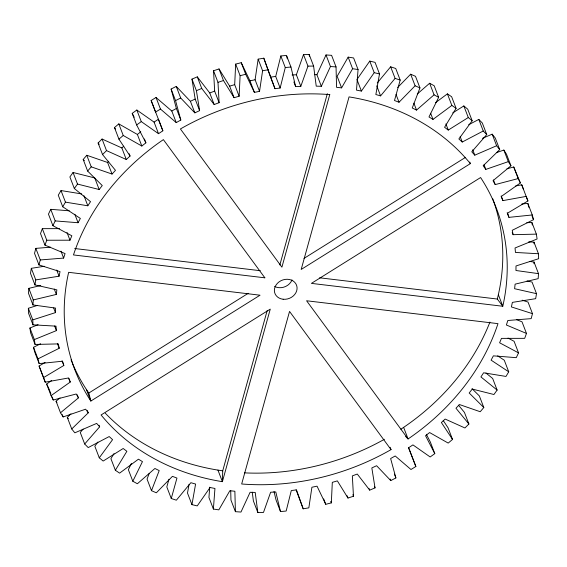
<?xml version="1.0" encoding="UTF-8"?>
<svg xmlns="http://www.w3.org/2000/svg" width="567" height="567" viewBox="0 0 567 567"><rect width="100%" height="100%" fill="white"/><g stroke="black" fill="none" stroke-linecap="round" stroke-linejoin="round"><path stroke-width="0.85" d="M408.573 447.604L415.866 466.506L410.969 469.511L395.206 455.974L390.628 458.54L395.894 477.96L390.755 480.589L376.601 465.72L371.832 467.938L375.035 487.896L369.705 490.136L357.267 474.04L352.341 475.89L353.461 496.231L347.975 498.06L337.358 480.88L332.312 482.347L331.334 502.901L325.742 504.304L317.038 486.167L311.907 487.244L308.845 507.848L303.189 508.812L296.456 489.881L291.296 490.554L286.165 511.037L280.488 511.562L275.796 491.972L270.636 492.241L263.485 512.44L257.836 512.511L255.214 492.432L250.097 492.291L240.982 512.051L235.411 511.675L234.873 491.256L229.848 490.71L218.841 509.868L213.383 509.038L214.95 488.456L210.045 487.507L197.238 505.906L191.944 504.637L195.587 484.048L190.859 482.701L176.351 500.2L171.262 498.506L176.954 478.08L172.432 476.344L156.343 492.794L151.495 490.682L159.199 470.589L154.911 468.484L137.37 483.75L132.813 481.241L142.459 461.637L138.454 459.178L119.602 473.14L115.356 470.256L126.873 451.297L123.174 448.504L103.166 461.056L99.275 457.81L112.571 439.652L109.204 436.547L88.197 447.583L84.696 444.011L99.657 426.795L96.659 423.407L74.823 432.834L71.74 428.964L88.246 412.833L85.638 409.183L63.143 416.936L60.499 412.79L78.423 397.878L76.226 393.994L53.255 400.004L51.073 395.624L70.265 382.045L68.494 377.969L45.24 382.186L43.539 377.608L63.844 365.467L62.519 361.222L39.166 363.617L37.954 358.876L59.216 348.28L58.337 343.9L35.069 344.445L34.36 339.583L56.402 330.611L55.991 326.138L32.999 324.834L32.794 319.88L55.438 312.615L55.488 308.079L32.957 304.94L28.513 293.359L28.818 288.355L40.781 285.499M267.163 310.638L222.725 470.823L222.392 481.681A225.709 190.569 -21 0 1 101.075 414.966L270.261 309.121L222.392 481.681L217.948 470.107A225.709 190.569 -21 0 1 105.278 413.166M160.475 109.07L155.578 112.075L151.134 100.494L156.031 97.489L160.475 109.07L176.245 122.607L180.816 120.041L176.372 108.46L171.106 89.04L176.245 86.411L180.689 97.992L194.842 112.861L199.612 110.643L195.168 99.062L191.965 79.104L197.295 76.864L201.739 88.445L214.177 104.541L219.103 102.691L214.659 91.11L213.539 70.769L219.025 68.94L223.476 80.521L234.086 97.701L239.132 96.234L234.688 84.653L235.666 64.099L241.258 62.696L249.962 80.833L254.413 92.407L259.537 91.33L262.599 70.733L258.155 59.152L263.811 58.188L274.988 88.7L280.148 88.027L285.279 67.544L280.835 55.963L286.512 55.438L290.956 67.019L295.648 86.609L300.808 86.34L307.959 66.133L303.515 54.56L309.164 54.489L313.608 66.063L316.23 86.149L321.347 86.29L330.462 66.53L326.018 54.949L331.589 55.325L336.04 66.906L336.571 87.325L341.596 87.871L352.603 68.713L348.159 57.132L353.617 57.962L358.06 69.543L356.501 90.125L361.399 91.074L374.206 72.675L369.762 61.094L356.955 79.493L361.399 91.074M239.132 96.234L240.11 75.68L235.666 64.099M32.957 304.94L33.262 299.936L28.818 288.355M533.944 263.726L534.043 262.06L529.713 261.458M534.043 262.06L538.487 273.641L538.182 278.645L515.112 284.152L514.602 288.716L536.495 293.663L535.68 298.674L512.377 302.381L511.406 306.931L532.477 313.65L531.166 318.626L507.812 320.504L506.395 325.004L526.481 333.446L524.673 338.343L501.462 338.379L499.605 342.787L518.536 352.88L516.261 357.671L493.375 355.849L491.093 360.144L508.727 371.81L505.991 376.438L483.616 372.788L480.922 376.927L497.117 390.068L493.942 394.512L472.261 389.061L469.185 393.009L483.807 407.517L480.221 411.734L459.412 404.526L455.974 408.247L468.895 424.01L464.933 427.972L445.152 419.063L441.388 422.535L452.516 439.425L448.206 443.096L429.616 432.55L425.548 435.747L434.79 453.628L430.169 456.974L412.925 444.889L408.58 447.781L415.866 466.506M209.719 487.166L208.94 497.457L213.383 509.038M33.262 299.936L56.331 294.429L56.842 289.865L34.948 284.918L30.505 273.337L31.32 268.326L44.269 266.27M259.537 91.33L255.093 79.756L258.155 59.152M34.948 284.918L35.764 279.907L31.32 268.326M189.017 484.48L187.5 493.056L191.944 504.637M369.762 61.094L375.056 62.363L379.5 73.944L375.857 94.526L380.592 95.88L395.093 78.381L390.649 66.8L377.261 82.952M35.764 279.907L59.067 276.2L60.038 271.65L38.967 264.924L34.523 253.35L35.834 248.374L50.541 247.191M498.358 294.677L502.801 306.258A225.709 190.569 -21 0 0 480.596 177.535L311.411 283.38L502.801 306.258L497.316 299.043L498.358 294.677A225.709 190.569 -21 0 0 492.73 198.783M280.148 88.027L275.704 76.446L280.835 55.963M38.967 264.924L40.278 259.955L35.834 248.374M279.843 264.938L327.35 93.668M168.952 479.264L166.811 486.925L171.262 498.506M390.649 66.8L395.738 68.494L400.189 80.075L394.49 100.501L399.019 102.237L415.108 85.787L410.657 74.206L397.665 87.488M40.278 259.955L63.632 258.077L65.056 253.577L44.97 245.135L40.519 233.554L42.327 228.657L59.521 228.636M300.808 86.34L296.364 74.759L303.515 54.56M44.97 245.135L46.77 240.238L42.327 228.657M149.206 473.473L147.051 479.101L151.495 490.682M410.657 74.206L415.505 76.318L419.949 87.899L412.244 107.992L416.532 110.097L434.074 94.831L438.631 97.34L428.985 116.944L432.997 119.403L451.849 105.441L456.088 108.325L444.571 127.284L448.27 130.077L468.285 117.525L472.169 120.771L458.873 138.929L462.24 142.034L483.247 130.998L486.748 134.57L471.787 151.786L474.785 155.174L496.628 145.747L499.711 149.617L483.197 165.748L485.806 169.398L508.301 161.645L510.945 165.791L493.028 180.703L495.225 184.587L518.188 178.577L520.371 182.95L501.178 196.536L502.95 200.612L526.204 196.395L527.905 200.973L507.6 213.114L508.925 217.359L532.278 214.964L533.49 219.705L512.235 230.301L513.107 234.681L536.375 234.136L537.084 238.998L515.042 247.97L515.46 252.443L538.452 253.747L538.65 258.701L516.005 265.966L515.956 270.502L538.487 273.641M46.77 240.238L69.982 240.202L71.846 235.794L52.908 225.694L48.464 214.12L50.739 209.329L69.224 210.796M321.347 86.29L316.903 74.709L326.018 54.949M52.908 225.694L55.19 220.91L50.739 209.329M131.452 463.388L128.369 469.66L132.813 481.241M55.19 220.91L78.069 222.732L80.358 218.437L62.717 206.771L58.273 195.19L61.009 190.562L81.662 193.928M348.159 57.132L337.152 76.29L341.596 87.871M62.717 206.771L65.46 202.143L61.009 190.562M114.017 453.572L110.912 458.675L115.356 470.256M65.46 202.143L87.828 205.786L90.522 201.654L74.327 188.513L69.883 176.932L73.058 172.488L94.739 177.939L99.182 189.52L102.258 185.572L87.644 171.064L83.193 159.483L86.779 155.266L107.588 162.474L112.039 174.055L115.477 170.334L102.549 154.564L98.105 142.99L102.067 139.028L121.848 147.937L126.292 159.518L130.056 156.045L129.17 153.728M74.327 188.513L77.502 184.069L73.058 172.488M97.9 442.04L94.831 446.229L99.275 457.81M87.644 171.064L91.223 166.847L86.779 155.266M83.129 429.12L80.252 432.43L84.696 444.011M107.588 162.474L108.736 161.234M102.549 154.564L106.511 150.609L102.067 139.028M71.74 428.964L67.289 417.383L70.96 413.797M121.848 147.937L123.726 146.201M417.284 93.994L429.63 83.25L434.187 85.759L438.631 97.34M130.056 156.045L118.928 139.156L114.484 127.575L118.794 123.904L137.384 134.45L141.828 146.031L145.896 142.834L144.415 138.972M118.928 139.156L123.237 135.485L141.828 146.031M60.499 412.79L56.055 401.209L60.038 397.899M137.384 134.45L140.772 131.785M435.534 102.648L447.398 93.86L451.644 96.744L456.088 108.325M145.896 142.834L136.654 124.953L132.21 113.372L136.831 110.026L154.075 122.111L158.526 133.692L162.864 130.8L158.42 119.219L154.075 122.111M136.654 124.953L141.275 121.6L158.526 133.692M51.073 395.624L46.629 384.05L51.604 380.528M400.848 429.233L403.626 427.376A225.709 190.569 -21 0 0 489.931 322.084M452.721 112.918L463.834 105.944L467.725 109.19L472.169 120.771M72.328 363.008A225.709 190.569 -21 0 0 86.404 389.465L90.848 401.046A225.709 190.569 -21 0 1 68.642 272.323L260.033 295.201L90.848 401.046L88.821 393.03L248.226 293.309M303.976 258.424L465.627 157.3M470.369 163.615L301.183 269.46L349.052 96.893A225.709 190.569 -21 0 1 470.369 163.615L469.781 162.07M45.24 382.186L39.095 366.027L45.112 362.426M156.031 97.489L171.794 111.026L176.372 108.46M468.689 124.733L478.803 119.417L482.304 122.989L486.748 134.57M180.816 120.041L175.55 100.621L180.689 97.992M39.166 363.617L34.722 352.036L33.51 347.295L40.597 343.758M176.245 86.411L190.399 101.28L195.168 99.062M482.474 138.355L492.177 134.166L495.26 138.036L499.711 149.617M199.612 110.643L196.409 90.685L201.739 88.445M35.069 344.445L30.625 332.864L29.916 328.002L38.081 324.678M197.295 76.864L209.733 92.96L214.659 91.11M496.359 152.651L503.857 150.064L506.501 154.21L510.945 165.791M219.103 102.691L217.983 82.35L223.476 80.521M32.999 324.834L28.548 313.253L28.35 308.299L37.578 305.344M219.025 68.94L229.642 86.12L234.688 84.653M506.941 168.775L513.745 166.996L520.371 182.95M240.11 75.68L245.702 74.277L254.413 92.407M249.962 80.833L255.093 79.756M515.729 185.912L521.76 184.814L527.905 200.973M262.599 70.733L268.262 69.769M275.704 76.446L270.544 77.119L263.811 58.188M521.782 204.007L527.834 203.383L532.278 214.964M285.279 67.544L290.956 67.019M292.062 74.986L296.364 74.759M526.757 222.675L531.931 222.555L536.375 234.136M307.959 66.133L313.608 66.063M314.345 74.638L316.903 74.709M528.699 241.861L534.001 242.166L538.452 253.747M330.462 66.53L336.04 66.906M74.688 248.523L260.288 270.707M319.632 277.802L497.316 299.043M352.603 68.713L358.06 69.543M217.948 470.107L222.725 470.823M526.998 280.941L532.052 282.082L536.495 293.663M374.206 72.675L379.5 73.944M77.502 184.069L99.182 189.52M522.136 300.191L528.033 302.076L532.477 313.65M395.093 78.381L400.189 80.075M91.223 166.847L112.039 174.055M516.409 319.505L522.03 321.865L526.481 333.446M415.108 85.787L419.949 87.899M106.511 150.609L126.292 159.518M508.032 338.074L514.092 341.306L518.536 352.88M497.67 355.849L504.283 360.229L508.727 371.81M485.926 373.015L492.673 378.487L497.117 390.068M472.049 388.678L479.356 395.936L483.807 407.517M83.193 159.483L84.412 160.695M405.611 436.448L408.077 438.957A225.709 190.569 -21 0 0 497.982 323.644L306.584 300.765L408.077 438.957L403.626 427.376M458.526 405.207L464.451 412.436L468.895 424.01M98.105 142.99L99.182 144.302M67.289 417.383L68.316 418.673M391.032 449.624L289.546 311.425L241.67 483.991A225.709 190.569 -21 0 0 391.032 449.624L390.139 447.306M86.404 389.465L88.821 393.03M443.231 420.501L448.072 427.844L452.516 439.425M114.484 127.575L115.448 129.042M56.055 401.209L56.934 402.591M426.327 434.272L430.346 442.047L434.79 453.628M132.21 113.372L134.216 117.256M46.629 384.05L48.45 387.693M151.134 100.494L162.864 130.8M513.745 166.996L518.188 178.577M532.009 215.85L533.49 219.705M503.857 150.064L508.301 161.645M492.177 134.166L496.628 145.747M478.803 119.417L483.247 130.998M501.171 195.984L502.95 200.612M507.146 212.724L508.925 217.359M493.446 179.952L495.225 184.587M463.834 105.944L468.285 117.525M512.221 232.364L513.107 234.681M484.034 164.763L485.806 169.398M472.708 149.773L474.785 155.174M447.398 93.86L451.849 105.441M460.163 136.633L462.24 142.034M445.903 123.904L448.27 130.077M429.63 83.25L434.074 94.831M430.622 113.23L432.997 119.403M413.867 103.151L416.532 110.097M396.057 94.512L399.019 102.237M376.736 85.844L380.592 95.88M293.869 81.974L295.648 86.609M270.835 77.892L274.988 88.7M241.258 62.696L245.702 74.277M394.412 474.104L395.894 477.96M390.167 479.044L390.755 480.589M229.642 86.12L234.086 97.701M374.447 486.351L375.035 487.896M213.539 70.769L217.983 82.35M369.11 488.591L369.705 490.136M209.733 92.96L214.177 104.541M352.865 494.686L353.461 496.231M191.965 79.104L196.409 90.685M347.082 495.742L347.975 498.06M190.399 101.28L194.842 112.861M330.745 501.356L331.334 502.901M171.106 89.04L175.55 100.621M323.665 498.896L325.742 504.304M171.794 111.026L176.245 122.607M303.189 508.812L296.109 489.824M136.831 110.026L141.275 121.6M280.488 511.562L276.044 499.981L274.003 491.461M118.794 123.904L123.237 135.485M257.836 512.511L253.392 500.937L252.251 492.206M235.411 511.675L230.96 500.094L230.719 490.738M83.98 195.75L87.828 205.786M74.809 214.234L78.069 222.732M67.019 232.484L69.982 240.202M60.967 251.124L63.632 258.077M56.7 270.02L59.067 276.2M54.255 289.021L56.331 294.429M99.062 425.25L99.657 426.795M53.659 307.98L55.438 312.615M87.353 410.515L88.246 412.833M54.623 325.975L56.402 330.611M77.232 394.788L78.423 397.878M57.437 343.645L59.216 348.28M68.784 378.189L70.265 382.045M62.065 360.839L63.844 365.467M28.35 308.299L32.794 319.88M29.916 328.002L34.36 339.583M62.25 414.619L63.143 416.936M33.51 347.295L37.954 358.876M48.812 388.423L50.888 393.831M52.072 396.914L53.255 400.004M39.095 366.027L43.539 377.608M521.76 184.814L523.461 189.392M527.834 203.383L528.848 207.338M286.711 56.296L287.327 58.848M531.931 222.555L532.285 224.986M309.164 54.489L309.391 56.232M534.001 242.166L534.071 243.817M384.391 439.283A225.709 190.569 -21 0 1 244.561 472.871M72.002 362.214A225.709 190.569 -21 0 1 71.045 359.832M292.005 279.914A11.574 9.774 -21 0 1 274.619 286.441M329.774 94.59L281.905 267.156L180.412 128.957A225.709 190.569 -21 0 1 329.774 94.59M264.86 277.816L73.462 254.937A225.709 190.569 -21 0 1 163.374 139.624L264.86 277.816M283.131 299.241A11.574 9.774 -21 0 0 296.598 285.321A11.574 9.774 -21 0 0 277.44 283.302A11.574 9.774 -21 0 0 283.131 299.241"/></g></svg>
